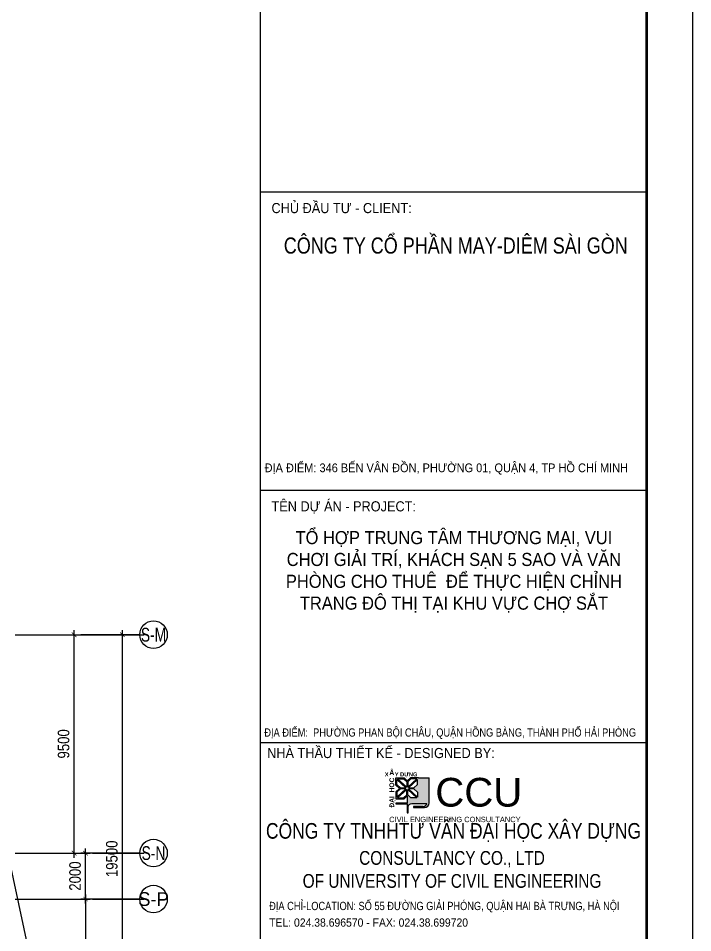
# Model space of a CAD drawing. Header units: millimetres. Extents: x -80883 to 1373228, y -532110 to 182357.
# Drawn here: x 970768 to 1000120, y -328790 to -289014 of the extents above; entities that cross this region are included whole.
import ezdxf
from ezdxf.enums import TextEntityAlignment as Align
from ezdxf.xclip import XClip

# ---------------------------------------------------------------- set-up
doc = ezdxf.new("R2010")
doc.units = ezdxf.units.MM
doc.header["$LTSCALE"] = 100
doc.header["$XCLIPFRAME"] = 0
doc.header["$PDMODE"] = 32
doc.header["$PDSIZE"] = 2.5
doc.linetypes.add('CENTER2', pattern=[1.125, 0.75, -0.125, 0.125, -0.125])
doc.linetypes.add('Xref_ST_MBDV Cot vach 30.7.2022$0$DASHDOT', pattern=[1, 0.5, -0.25, 0, -0.25])
for name, color, linetype in [('ccu11-Dim', 8, 'Continuous'), ('ccu12-Truc', 13, 'CENTER2'), ('KT-Dim', 8, 'Continuous'), ('Xref_ST_MBDV Cot vach 30.7.2022$0$Xref_ST_MBDV Cot vach 30.7.2022|Xref_ST_MBDV Cot vach 30.7.2022|Xref_ST_MBDV Cot vach 30.7.2022|Xref_ST_MBDV Cot vach 30.7.2022|Site_plot line', 1, 'Xref_ST_MBDV Cot vach 30.7.2022$0$DASHDOT'), ('Xref_ST_MBDV Cot vach 30.7.2022|Xref_ST_MBDV Cot vach 30.7.2022|Xref_ST_MBDV Cot vach 30.7.2022|Xref_ST_MBDV Cot vach 30.7.2022|A-GRID-SYM', 50, 'Continuous')]:
    doc.layers.add(name, color=color, linetype=linetype)
for name, color, linetype, lineweight in [('khung', 7, 'Continuous', 60), ('KT-Chu viet', 255, 'Continuous', 20), ('KT-Net thay', 7, 'Continuous', 15), ('TEXT', 7, 'Continuous', 5)]:
    doc.layers.add(name, color=color, linetype=linetype, lineweight=lineweight)
doc.styles.add('51KHUNG TEN$0$khung ten A1$1$Standard', font='', dxfattribs={"width": 0.9})
doc.styles.add('Arial', font='arial.ttf', dxfattribs={"width": 0.7})
doc.styles.add('Arial Narrow', font='ARIALN.TTF')
doc.styles.add('HBA-Text', font='GOTHIC.TTF')
doc.styles.add('Khung ten KT A2$0$Khung A2$0$Khung A2$0$khung ten A1$1$Standard', font='')
doc.styles.add('SD-T2-B', font='arialbd.ttf')
doc.styles.get('51KHUNG TEN$0$khung ten A1$1$Standard').set_extended_font_data('.VnArialH')
doc.styles.get('Khung ten KT A2$0$Khung A2$0$Khung A2$0$khung ten A1$1$Standard').set_extended_font_data('.VnArialH')
doc.dimstyles.new('ccu12-200', dxfattribs={"dimscale": 200, "dimtxt": 2.5, "dimasz": 1, "dimexe": 1, "dimexo": 2, "dimgap": 1, "dimtad": 1, "dimdec": 0, "dimrnd": 5, "dimdsep": 46, "dimtxsty": 'Arial Narrow', "dimblk": 'ARCHTICK', "dimcen": -1, "dimdle": 1, "dimclrd": 256, "dimclre": 256, "dimclrt": 3, "dimadec": 0, "dimazin": 2, "dimtfac": 0.1, "dimtdec": 0, "dimtmove": 0, "dimatfit": 1, "dimldrblk": 'ARCHTICK', "dimfxl": 1, "dimtvp": 0.8333333333333334, "dimtolj": 1, "dimtzin": 12, "dimarcsym": 0})

# ---------------------------------------------------------------- blocks, each defined once
blk = doc.blocks.new('A$C067E0FED')
at = {"ltscale": 500, "true_color": 0x0e489d}
h = blk.add_hatch(color=154, dxfattribs=at)
h.dxf.hatch_style = 1
h.paths.add_polyline_path([(933.0841010846198, 985.7385824560188), (707.0841010846198, 984.7385824560188), (537.5841010846198, 984.7385824560188), (471.0841010846198, 920.7385824560188), (404.5841010846198, 984.7385824560188), (235.0841010846198, 984.7385824560188), (235.0841010846198, 834.7385824560188), (310.5841010846198, 765.7385824560188), (235.0841010846198, 696.7385824560188), (235.0841010846198, 546.7385824560188), (404.5841010846198, 546.7385824560188), (471.0841010846198, 610.7385824560188), (471.0841010846198, 458.7385824560188), (235.0841010846198, 458.7385824560188), (235.0841010846198, 443.7385824560188), (471.0841010846198, 443.7385824560188), (471.0841010846198, 256.2385824560188), (491.2813314591768, 256.2385824560188), (490.9922338156051, 370.5767003729529, -0.4141966771457237), (571.1845553717772, 451.1802203515675), (885.8948875255408, 451.9940911924883, -0.3503845270509016), (803.9616233210088, 386.2062571954448), (605.0841010846198, 386.2062571954447), (605.0841010846198, 362.7385824560188), (833.0841010846198, 362.7385824560188, 0.4142135623730951), (933.0841010846198, 462.7385824560188)])
h.paths.add_polyline_path([(687.0841010846198, 687.9226215955568), (687.0841010846198, 578.9401956680231), (496.5616386098555, 755.7385824560188), (612.8796801430872, 755.7385824560188)], flags=16)
h.paths.add_polyline_path([(612.8796801430872, 775.7385824560188), (496.5616386098555, 775.7385824560188), (687.0841010846198, 952.5369692440145), (687.0841010846198, 843.5545433164807)], flags=16)
h.paths.add_polyline_path([(670.8303078515455, 566.7385824560188), (545.6448404676048, 566.7385824560188), (481.0841010847362, 628.8722263734089), (481.0841010846198, 742.816630260786)], flags=16)
h.paths.add_polyline_path([(481.0841010846198, 788.6605346512515), (481.0841010847362, 902.6049385386285), (545.6448404676048, 964.7385824560188), (670.8303078515455, 964.7385824560188)], flags=16)
h.paths.add_polyline_path([(461.0841010845033, 628.8722263734089), (396.5233617016347, 566.7385824560188), (271.3378943176941, 566.7385824560188), (461.0841010846198, 742.816630260786)], flags=16)
h.paths.add_polyline_path([(461.0841010846198, 788.6605346512515), (271.337894317694, 964.7385824560188), (396.5233617016347, 964.7385824560188), (461.0841010845034, 902.6049385386286)], flags=16)
h.paths.add_polyline_path([(445.6065635593841, 755.7385824560188), (255.0841010846198, 578.9401956680231), (255.0841010846198, 687.9226215955568), (329.2885220261524, 755.7385824560188)], flags=16)
h.paths.add_polyline_path([(445.6065635593841, 775.7385824560188), (329.2885220261523, 775.7385824560188), (255.0841010846198, 843.5545433164807), (255.0841010846198, 952.5369692440145)], flags=16)
at = {"color": 154, "ltscale": 500, "true_color": 0x0e489d}
blk.add_line((707.0841010846198, 984.7385824560188), (933.0841010846198, 985.7385824560188), dxfattribs=at)
for points in [[(235.0841010846198, 834.7385824560188), (235.0841010846198, 984.7385824560188), (404.5841010846198, 984.7385824560188), (471.0841010846198, 920.7385824560188)], [(461.0841010845033, 902.6049385386286), (461.0841010846198, 788.6605346512515), (271.337894317694, 964.7385824560188), (396.5233617016347, 964.7385824560188), (461.0841010845033, 902.6049385386286)], [(707.0841010846198, 984.7385824560188), (537.5841010846198, 984.7385824560188), (471.0841010846198, 920.7385824560188)], [(481.0841010847362, 902.6049385386286), (481.0841010846198, 788.6605346512515), (670.8303078515455, 964.7385824560188), (545.6448404676048, 964.7385824560188), (481.0841010847362, 902.6049385386286)], [(310.5841010846198, 765.7385824560188), (235.0841010846198, 834.7385824560188)], [(329.2885220261524, 775.7385824560188), (255.0841010846198, 843.5545433164807), (255.0841010846198, 952.5369692440145), (445.6065635593841, 775.7385824560188)], [(329.2885220261524, 775.7385824560188), (445.6065635593841, 775.7385824560188)], [(612.8796801430872, 775.7385824560188), (687.0841010846198, 843.5545433164807), (687.0841010846198, 952.5369692440145), (496.5616386098554, 775.7385824560188)], [(496.5616386098554, 775.7385824560188), (612.8796801430872, 775.7385824560188)], [(310.5841010846198, 765.7385824560188), (235.0841010846198, 696.7385824560188)], [(235.0841010846198, 696.7385824560188), (235.0841010846198, 546.7385824560188)], [(235.0841010846198, 696.7385824560188), (235.0841010846198, 546.7385824560188), (404.5841010846198, 546.7385824560188), (471.0841010846198, 610.7385824560188)], [(329.2885220261524, 755.7385824560188), (255.0841010846198, 687.9226215955568), (255.0841010846198, 578.9401956680231), (445.6065635593841, 755.7385824560188)], [(461.0841010845033, 628.8722263734089), (461.0841010846198, 742.816630260786), (271.337894317694, 566.7385824560188), (396.5233617016347, 566.7385824560188), (461.0841010845033, 628.8722263734089)], [(445.6065635593841, 755.7385824560188), (329.2885220261524, 755.7385824560188)], [(471.0841010846198, 610.7385824560188), (471.0841010846198, 458.7385824560188)], [(481.0841010847362, 628.8722263734089), (481.0841010846198, 742.816630260786), (670.8303078515455, 566.7385824560188), (545.6448404676048, 566.7385824560188), (481.0841010847362, 628.8722263734089)], [(612.8796801430872, 755.7385824560188), (687.0841010846198, 687.9226215955568), (687.0841010846198, 578.9401956680231), (496.5616386098554, 755.7385824560188)], [(612.8796801430872, 755.7385824560188), (496.5616386098554, 755.7385824560188)], [(471.0841010846198, 458.7385824560188), (235.0841010846198, 458.7385824560188), (235.0841010846198, 443.7385824560188), (471.0841010846198, 443.7385824560188)], [(471.0841010846198, 443.7385824560188), (471.0841010846198, 256.2385824560188)]]:
    blk.add_lwpolyline(points, dxfattribs=at)
for points in [[(803.9616233147681, 386.2062571954448), (605.0841010846198, 386.2062571954448), (605.0841010846198, 362.7385824560188), (833.0841010846198, 362.7385824560188, 0.414213562373095), (933.0841010846198, 462.7385824560188), (933.0841010846198, 985.7385824560188)], [(471.0841010846198, 256.2385824560188), (491.2813314591767, 256.2385824560188), (490.992233815603, 370.5767003737856, -0.414213562373095), (571.1891904557124, 451.1802322047297), (885.8948875274509, 451.9940911924932)]]:
    blk.add_lwpolyline(points, format="xyb", dxfattribs=at)
blk.add_arc((803.7512754853815, 470.3826708414126), 84.1766764639056, 270.1431757083144, 347.381860857353, dxfattribs=at)
at = {"color": 154, "ltscale": 500, "true_color": 0x0e489d, "attachment_point": 1, "style": 'Khung ten KT A2$0$Khung A2$0$Khung A2$0$khung ten A1$1$Standard'}
for s, width, insert, char_height in [('{\\fArial|b1|i0|c0|p34;Â  }', 3266, (95.58410108450335, 1148.238582456019), 105), ('{\\fArial|b1|i0|c0|p34;X}', 3266, (1.584101084503345, 1100.885922155925), 85), ('{\\fArial|b1|i0|c0|p34;Y DỰNG}', 3266, (210.5841010846198, 1100.885922155925), 85), ('CCU', 237, (1060.08410108462, 985.7385824560188), 602.6485935376309), ('CIVIL ENGINEERING CONSULTANCY', 3266, (93.08410108461976, 170.2385824560188), 112)]:
    blk.add_mtext_dynamic_manual_height_columns(s, width=width, gutter_width=17.5, heights=[0], dxfattribs=dict(at, insert=insert, char_height=char_height))
at = {"color": 154, "ltscale": 500, "true_color": 0x0e489d, "insert": (98.08410108461976, 362.7385824560188), "char_height": 100, "attachment_point": 1, "rotation": 90, "style": 'Khung ten KT A2$0$Khung A2$0$Khung A2$0$khung ten A1$1$Standard'}
blk.add_mtext_dynamic_manual_height_columns('{\\fArial|b1|i0|c0|p34;ĐẠI  HỌC }', width=3266, gutter_width=17.5, heights=[0], dxfattribs=at)
blk = doc.blocks.new('Khung ten_A1', base_point=(-3406704.146300548, 253379.4571428571))
for p, q in [((74690.0000736125, 58470.71462224188), (74690.0000736125, 1071.905460684065)), ((74690.0000736125, 58470.71462224188), (74690.0000736125, 1071.905460684065)), ((74690.0000736125, 35129.9273665058), (83100.00002052257, 35129.9273665058)), ((74690.0000736125, 28643.0120470074), (83100.00002052257, 28643.0120470074)), ((74690.00007528887, 23152.69697670593), (83100.0000207263, 23152.69697670593))]:
    blk.add_line(p, q)
at = {"layer": 'Defpoints', "color": 1}
blk.add_lwpolyline([(84100.00001422896, 0.00070554343983531), (84100.00001422896, 59470.71461593082), (0.0005449944292195145, 59470.71461593082), (0.0005449944292195145, 0.00070554343983531)], close=True, dxfattribs=at)
at = {"layer": 'KT-Net thay', "const_width": 59.99999962133673}
blk.add_lwpolyline([(2700.000527867276, 1070.714984496371), (83100.00002052257, 1070.714984496371), (83100.00002052257, 58470.71462224188), (2700.000527867276, 58470.71462224188)], close=True, dxfattribs=at)
at = {"color": 1, "xscale": 1.038034279163195, "yscale": 1.038034279163195, "zscale": 1.038034279163195}
blk.add_blockref('A$C067E0FED', (77397.83561644267, 21361.5625923558), dxfattribs=at)
at = {"color": 2, "style": '51KHUNG TEN$0$khung ten A1$1$Standard'}
for s, height, width, p in [('chñ ®Çu t\xad - client:', 220.2619033317955, 0.9, (74933.80702827586, 34667.41150998508)), ('Tªn dù ¸n - project:', 220.2619033317955, 0.9, (74933.80702795571, 28180.4961904808)), ('nhµ thÇu thiÕt kÕ - designed by:', 220.2619033317955, 0.9, (74839.10794427188, 22815.01997223312)), ('®Þa chØ-LOCATION: sè 55 ®\xadêng gi¶i phãng, quËn hai bµ tr\xadng, hµ néi', 179.9999988640687, 0.8, (74882.99240035051, 19508.96518229066)), ('TEL: 024.38.696570 - FAX: 024.38.699720', 179.9999988640687, 0.9, (74882.99240035051, 19148.45051624303))]:
    blk.add_text(s, height=height, dxfattribs=dict(at, width=width)).set_placement(p)
at = {"insert": (74784.21227478527, 29223.14492302436), "char_height": 189.9999988008997, "width": 8315.787745737276, "attachment_point": 1, "style": '51KHUNG TEN$0$khung ten A1$1$Standard'}
blk.add_mtext('§ÞA ®iÓm: 346 BÕN V¢N §åN, PH¦êNG 01, QUËN 4, TP Hå CHÝ MINH', dxfattribs=at)
at = {"color": 2, "insert": (78895.00004727126, 21402.20255617717), "char_height": 339.9999978542416, "width": 8409.99994691007, "attachment_point": 2, "style": '51KHUNG TEN$0$khung ten A1$1$Standard'}
blk.add_mtext('{\\W0.8;c«ng ty Tnhht\xad vÊn ®¹i häc x©y dùng\\W1; }', dxfattribs=at)
at = {"color": 4, "insert": (78862.43386597052, 20793.50976321347), "char_height": 299.9999981066838, "width": 10208.60931096433, "attachment_point": 2, "style": '51KHUNG TEN$0$khung ten A1$1$Standard'}
blk.add_mtext('{\\W0.8;CONSULTANCY CO., LTD \\POF UNIVERSITY OF CIVIL ENGINEERING}', dxfattribs=at)
at = {"layer": 'khung', "style": 'Arial', "width": 0.8}
blk.add_text('ĐỊA ĐIỂM:  PHƯỜNG PHAN BỘI CHÂU, QUẬN HỒNG BÀNG, THÀNH PHỐ HẢI PHÒNG', height=179.9999988640103, dxfattribs=at).set_placement((78822.27414157701, 23281.63615768924), align=Align.CENTER)
at = {"layer": 'KT-Chu viet', "style": '51KHUNG TEN$0$khung ten A1$1$Standard', "width": 0.8}
blk.add_text('C¤NG TY cæ phÇn may-diªm sµI gßn', height=350.4166644552331, dxfattribs=at).set_placement((78943.56124422798, 33787.4439661535), align=Align.CENTER)
at = {"layer": 'TEXT', "color": 7, "insert": (78903.47594871855, 26866.32467255354), "char_height": 284.9999982013496, "attachment_point": 5, "style": 'SD-T2-B'}
blk.add_mtext_dynamic_manual_height_columns('{\\fArial|b0|i0|c0|p34;\\W0.9;TỔ HỢP TRUNG TÂM THƯƠNG MẠI, VUI CHƠI GIẢI TRÍ, KHÁCH SẠN 5 SAO VÀ VĂN PHÒNG CHO THUÊ  ĐỂ THỰC HIỆN CHỈNH TRANG ĐÔ THỊ TẠI KHU VỰC CHỢ SẮT}', width=7866.817616203065, gutter_width=99.99999936889459, heights=[0], dxfattribs=at)
blk = doc.blocks.new('Xref_ST_MBDV Cot vach 30.7.2022$0$Tuong Vay01-flat-1')
at = {"layer": 'Xref_ST_MBDV Cot vach 30.7.2022$0$Xref_ST_MBDV Cot vach 30.7.2022|Xref_ST_MBDV Cot vach 30.7.2022|Xref_ST_MBDV Cot vach 30.7.2022|Xref_ST_MBDV Cot vach 30.7.2022|Site_plot line', "ltscale": 5000}
blk.add_line((43504.5996052511, -161101.4292471041), (13953.29380807281, -24007.22855418688), dxfattribs=at)
blk = doc.blocks.new('GRID-SYM-flat-83')
at = {"layer": 'Xref_ST_MBDV Cot vach 30.7.2022|Xref_ST_MBDV Cot vach 30.7.2022|Xref_ST_MBDV Cot vach 30.7.2022|Xref_ST_MBDV Cot vach 30.7.2022|A-GRID-SYM'}
blk.add_ellipse((0, 0), major_axis=(-899.9839282080502, 5.37856553410893), ratio=1, dxfattribs=at)
at = {"layer": 'Xref_ST_MBDV Cot vach 30.7.2022|Xref_ST_MBDV Cot vach 30.7.2022|Xref_ST_MBDV Cot vach 30.7.2022|Xref_ST_MBDV Cot vach 30.7.2022|A-GRID-SYM', "style": 'HBA-Text'}
blk.add_attdef('GRID', text='', height=900.0000000000003, rotation=359.6302510781834, dxfattribs=at).set_placement((7.113495670384687e-20, 1.190286096938727e-17, 3.982135654073748e-07), align=Align.MIDDLE_CENTER)
blk = doc.blocks.new('GRID-SYM-flat-84')
at = {"layer": 'Xref_ST_MBDV Cot vach 30.7.2022|Xref_ST_MBDV Cot vach 30.7.2022|Xref_ST_MBDV Cot vach 30.7.2022|Xref_ST_MBDV Cot vach 30.7.2022|A-GRID-SYM'}
blk.add_ellipse((0, 0), major_axis=(-899.9839282080502, 5.37856553410893), ratio=1, dxfattribs=at)
at = {"layer": 'Xref_ST_MBDV Cot vach 30.7.2022|Xref_ST_MBDV Cot vach 30.7.2022|Xref_ST_MBDV Cot vach 30.7.2022|Xref_ST_MBDV Cot vach 30.7.2022|A-GRID-SYM', "style": 'HBA-Text'}
blk.add_attdef('GRID', text='', height=900.0000000000003, rotation=359.6302510781834, dxfattribs=at).set_placement((2.025799344252252e-20, 3.389726944925022e-18, 1.134042694414104e-07), align=Align.MIDDLE_CENTER)
blk = doc.blocks.new('GRID-SYM-flat-85')
at = {"layer": 'Xref_ST_MBDV Cot vach 30.7.2022|Xref_ST_MBDV Cot vach 30.7.2022|Xref_ST_MBDV Cot vach 30.7.2022|Xref_ST_MBDV Cot vach 30.7.2022|A-GRID-SYM'}
blk.add_ellipse((0, 0), major_axis=(-899.9839282080502, 5.37856553410893), ratio=1, dxfattribs=at)
at = {"layer": 'Xref_ST_MBDV Cot vach 30.7.2022|Xref_ST_MBDV Cot vach 30.7.2022|Xref_ST_MBDV Cot vach 30.7.2022|Xref_ST_MBDV Cot vach 30.7.2022|A-GRID-SYM', "style": 'HBA-Text'}
blk.add_attdef('GRID', text='', height=900.0000000000003, rotation=359.630251078169, dxfattribs=at).set_placement((9.578760419288606e-21, 1.60279360265213e-18, 5.362191130063174e-08), align=Align.MIDDLE_CENTER)
blk = doc.blocks.new('_ARCHTICK')
at = {"color": 0, "linetype": 'ByBlock', "const_width": 0.15}
blk.add_lwpolyline([(-0.5, -0.5), (0.5, 0.5)], dxfattribs=at)
blk = doc.blocks.new('*D1095')
at = {"layer": 'Defpoints', "color": 0, "transparency": 16777216}
for p in [(420808.1932698449, -72696.27179369514), (420808.1932698449, -92196.27179369555), (424766.3851447776, -92196.27179369555)]:
    blk.add_point(p, dxfattribs=at)
at = {"layer": 'KT-Dim', "lineweight": -2, "transparency": 16777216}
for p, q in [((421208.1932698449, -72696.27179369514), (424966.3851447776, -72696.27179369514)), ((424766.3851447776, -72496.27179369514), (424766.3851447776, -92396.27179369555)), ((421208.1932698449, -92196.27179369555), (424966.3851447776, -92196.27179369555))]:
    blk.add_line(p, q, dxfattribs=at)
at = {"layer": 'KT-Dim', "lineweight": -2, "transparency": 16777216, "xscale": 200, "yscale": 200, "zscale": 200}
for p, rotation in [((424766.3851447776, -72696.27179369514), 90), ((424766.3851447776, -92196.27179369555), 270)]:
    blk.add_blockref('_ARCHTICK', p, dxfattribs=dict(at, rotation=rotation))
at = {"layer": 'KT-Dim', "color": 3, "transparency": 16777216, "insert": (424311.0986509167, -82446.27179369544), "char_height": 500, "attachment_point": 5, "rotation": 90, "style": 'Arial Narrow'}
blk.add_mtext('\\A1;19500', dxfattribs=at)
blk = doc.blocks.new('*D1096')
at = {"layer": 'Defpoints', "color": 0, "transparency": 16777216}
for p in [(420808.1932698449, -84196.27186136894), (420808.1932698449, -92196.27179369555), (423166.3851447776, -92196.27179369555)]:
    blk.add_point(p, dxfattribs=at)
at = {"layer": 'KT-Dim', "lineweight": -2, "transparency": 16777216}
for p, q in [((421208.1932698449, -84196.27186136894), (423366.3851447776, -84196.27186136894)), ((423166.3851447776, -83996.27186136894), (423166.3851447776, -92396.27179369555)), ((421208.1932698449, -92196.27179369555), (423366.3851447776, -92196.27179369555))]:
    blk.add_line(p, q, dxfattribs=at)
at = {"layer": 'KT-Dim', "lineweight": -2, "transparency": 16777216, "xscale": 200, "yscale": 200, "zscale": 200}
for p, rotation in [((423166.3851447776, -84196.27186136894), 90), ((423166.3851447776, -92196.27179369555), 270)]:
    blk.add_blockref('_ARCHTICK', p, dxfattribs=dict(at, rotation=rotation))
at = {"layer": 'KT-Dim', "color": 3, "transparency": 16777216, "insert": (422711.0986509167, -88196.27182753234), "char_height": 500, "attachment_point": 5, "rotation": 90, "style": 'Arial Narrow'}
blk.add_mtext('\\A1;8000', dxfattribs=at)
blk = doc.blocks.new('*D1055')
at = {"layer": 'Defpoints', "color": 0, "transparency": 16777216}
for p in [(420308.068988459, -82196.27186136981), (423166.3851447753, -82196.27186136981), (420808.1932698449, -84196.27186136894)]:
    blk.add_point(p, dxfattribs=at)
at = {"layer": 'KT-Dim', "lineweight": -2, "transparency": 16777216}
for p, q in [((420708.068988459, -82196.27186136981), (423366.3851447753, -82196.27186136981)), ((423166.3851447753, -84396.27186136894), (423166.3851447753, -81996.27186136981)), ((421208.1932698449, -84196.27186136894), (423366.3851447753, -84196.27186136894))]:
    blk.add_line(p, q, dxfattribs=at)
at = {"layer": 'KT-Dim', "lineweight": -2, "transparency": 16777216, "xscale": 200, "yscale": 200, "zscale": 200}
for p, rotation in [((423166.3851447753, -82196.27186136981), 90), ((423166.3851447753, -84196.27186136894), 270)]:
    blk.add_blockref('_ARCHTICK', p, dxfattribs=dict(at, rotation=rotation))
at = {"layer": 'KT-Dim', "color": 3, "transparency": 16777216, "insert": (422711.0986509143, -83196.27186136947), "char_height": 500, "attachment_point": 5, "rotation": 90, "style": 'Arial Narrow'}
blk.add_mtext('\\A1;2000', dxfattribs=at)
blk = doc.blocks.new('*D1056')
at = {"layer": 'Defpoints', "color": 0, "transparency": 16777216}
for p in [(420308.068988459, -72696.27186137022), (422666.2608493464, -72696.27186137022), (420308.068988459, -82196.27186136987)]:
    blk.add_point(p, dxfattribs=at)
at = {"layer": 'KT-Dim', "lineweight": -2, "transparency": 16777216}
for p, q in [((420708.068988459, -72696.27186137022), (422866.2608493464, -72696.27186137022)), ((422666.2608493464, -82396.27186136987), (422666.2608493464, -72496.27186137022)), ((420708.068988459, -82196.27186136987), (422866.2608493464, -82196.27186136987))]:
    blk.add_line(p, q, dxfattribs=at)
at = {"layer": 'KT-Dim', "lineweight": -2, "transparency": 16777216, "xscale": 200, "yscale": 200, "zscale": 200}
for p, rotation in [((422666.2608493464, -72696.27186137022), 90), ((422666.2608493464, -82196.27186136987), 270)]:
    blk.add_blockref('_ARCHTICK', p, dxfattribs=dict(at, rotation=rotation))
at = {"layer": 'KT-Dim', "color": 3, "transparency": 16777216, "insert": (422210.9743554855, -77446.27186137014), "char_height": 500, "attachment_point": 5, "rotation": 90, "style": 'Arial Narrow'}
blk.add_mtext('\\A1;9500', dxfattribs=at)
blk = doc.blocks.new('Grid-ST-flat-3')
at = {"layer": 'ccu12-Truc', "ltscale": 30}
for p, q in [((366096.2468389631, -72696.27186137123), (425824.0468604062, -72696.27186137007)), ((366096.2468389794, -82196.27186137065), (425824.0468603973, -82196.27186136972)), ((366096.2468389806, -84196.27186137141), (425824.046860399, -84196.27186136867))]:
    blk.add_line(p, q, dxfattribs=at)
at = {"layer": 'KT-Dim'}
for p, q in [((425524.0424615133, -72696.27192904626), (422966.3822543479, -72696.27210864075)), ((425524.0446045718, -82196.27168177534), (422966.3843973984, -82196.27186136984)), ((425524.0442661839, -82196.2716817765), (422966.3862020941, -82196.27186137054)), ((425524.0468603987, -84196.27192904486), (422966.3848485611, -84196.27210863977)), ((425524.0468604066, -84196.27168177709), (422966.3866532627, -84196.27186137158))]:
    blk.add_line(p, q, dxfattribs=at)
ref = blk.add_blockref('GRID-SYM-flat-83', (426124.0424344335, -72696.45219530782), dxfattribs=dict(at, xscale=0.6666666666666665, yscale=0.6666666666666665, zscale=0.6666666666666665, rotation=0.325197994598278))
ref.add_attrib('GRID', 'S-M', dxfattribs={"layer": 'Xref_ST_MBDV Cot vach 30.7.2022|Xref_ST_MBDV Cot vach 30.7.2022|Xref_ST_MBDV Cot vach 30.7.2022|Xref_ST_MBDV Cot vach 30.7.2022|A-GRID-SYM', "height": 600, "style": 'HBA-Text', "width": 0.75}).set_placement((426124.0424344335, -72696.45219530782), align=Align.MIDDLE_CENTER)
ref = blk.add_blockref('GRID-SYM-flat-84', (426124.044239104, -82196.45194803801), dxfattribs=dict(at, xscale=0.6666666666666665, yscale=0.6666666666666665, zscale=0.6666666666666665, rotation=0.325197994598278))
ref.add_attrib('GRID', 'S-N', dxfattribs={"layer": 'Xref_ST_MBDV Cot vach 30.7.2022|Xref_ST_MBDV Cot vach 30.7.2022|Xref_ST_MBDV Cot vach 30.7.2022|Xref_ST_MBDV Cot vach 30.7.2022|A-GRID-SYM', "height": 600, "style": 'HBA-Text', "width": 0.75}).set_placement((426124.044239104, -82196.45194803801), align=Align.MIDDLE_CENTER)
at = {"layer": 'KT-Dim', "xscale": 0.6666666666666665, "yscale": 0.6666666666666665, "zscale": 0.6666666666666665, "rotation": 0.325197994598278}
blk.add_blockref('GRID-SYM-flat-85', (426124.0468333187, -84196.45219530637), dxfattribs=at).add_auto_attribs({'GRID': 'S-P'})
at = {"layer": 'KT-Dim'}
dim = blk.add_linear_dim(base=(422666.2608493465, -72696.27186137019), p1=(420308.0689884588, -82196.27186136981), p2=(420308.0689884588, -72696.27186137016), angle=90, dimstyle='ccu12-200', dxfattribs=at)
dim.commit()
dim.dimension.update_dxf_attribs({"geometry": '*D1056', "text_midpoint": (422210.9743554855, -77446.27186137011), "insert": (5.820766091346741e-11, 2.91038304567337e-11)})
for base, p1, p2, picture, middle in [((424766.3851447776, -92196.27179369555), (420808.1932698446, -72696.27179369511), (420808.1932698446, -92196.27179369552), '*D1095', (424311.0986509167, -82446.27179369544)), ((423166.3851447753, -82196.27186136981), (420808.1932698446, -84196.2718613689), (420308.0689884587, -82196.27186136978), '*D1055', (422711.0986509143, -83196.27186136947)), ((423166.3851447776, -92196.27179369555), (420808.1932698446, -84196.2718613689), (420808.1932698446, -92196.27179369552), '*D1096', (422711.0986509167, -88196.27182753234))]:
    dim = blk.add_linear_dim(base=base, p1=p1, p2=p2, angle=90, dimstyle='ccu12-200', dxfattribs=at)
    dim.commit()
    dim.dimension.update_dxf_attribs({"geometry": picture, "text_midpoint": middle})

msp = doc.modelspace()

# ---------------------------------------------------------------- block references
ref = msp.add_blockref('Xref_ST_MBDV Cot vach 30.7.2022$0$Tuong Vay01-flat-1', (928861.6716351077, -173724.8057649822))
XClip(ref).set_block_clipping_path([(-91541.67363452361, -190955.66829734467), (52438.32550173579, -76158.0499385341)])
msp.add_blockref('Grid-ST-flat-3', (550530.0983094397, -243129.7985158589))
at = {"layer": 'ccu11-Dim', "xscale": 2.000000000621877, "yscale": 2.000000000621877, "zscale": 2.000000000621877}
msp.add_blockref('Khung ten_A1', (-5981488.297776478, 139934.6294589236), dxfattribs=at)

doc.saveas('drawing.dxf')
